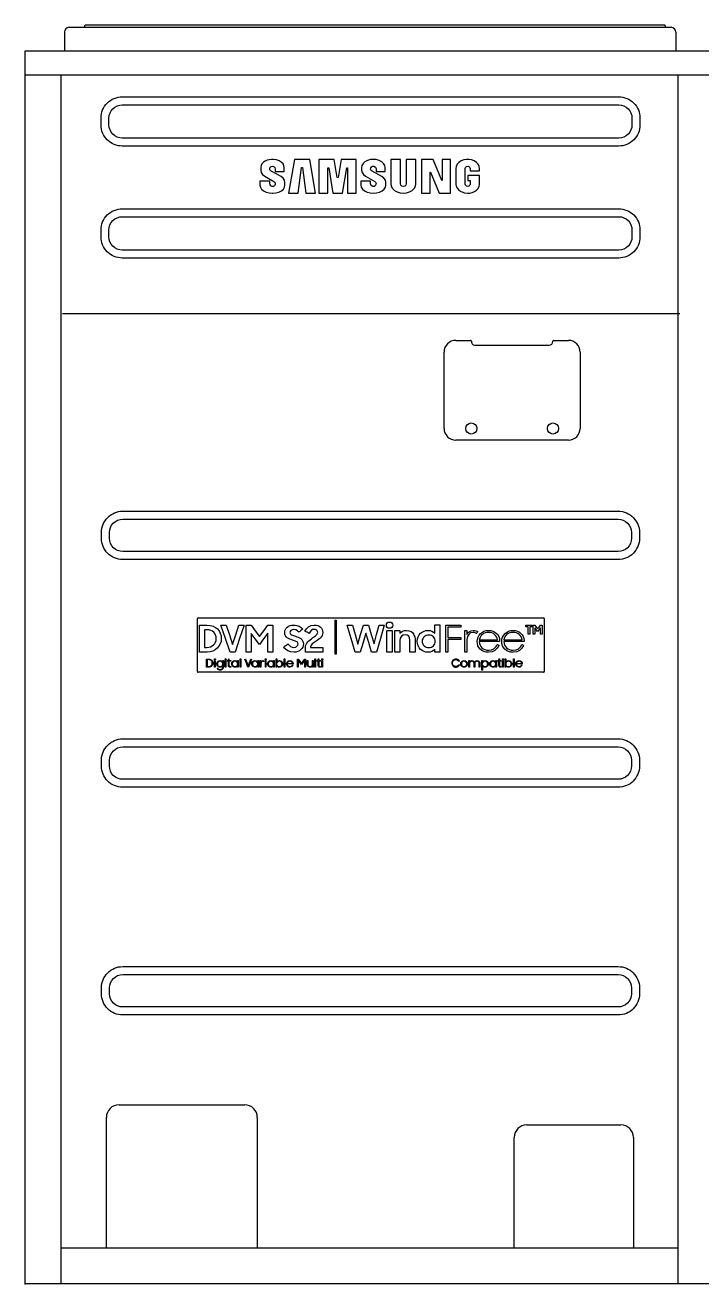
# Model space of a CAD drawing. Header units: millimetres. Extents: x -1305 to 107762, y -9150 to 56526.
# Drawn here: x 89664 to 90575, y 37684 to 39379 of the extents above; entities that cross this region are included whole.
import ezdxf

# ---------------------------------------------------------------- set-up
doc = ezdxf.new("R2010")
doc.units = ezdxf.units.MM
for name, color, linetype in [('DVM_OUTDOOR', 7, 'Continuous'), ('DVM_REPORT', 7, 'Continuous'), ('DVM_UNIT_BP', 7, 'Continuous')]:
    doc.layers.add(name, color=color, linetype=linetype)

# ---------------------------------------------------------------- blocks, each defined once
blk = doc.blocks.new('DVM_OD_DVMS2_1860x1695x765_F')
at = {"layer": 'DVM_OUTDOOR', "color": 0}
for p, q in [((52.8, 1685.6), (52.8, 1660.5)), ((59.3, 1692.1), (869.9, 1692.1)), ((80, 1694), (80, 1692.1)), ((861.2, 1695), (81, 1695)), ((862.2, 1694), (862.2, 1692.1)), ((876.4, 1685.6), (876.4, 1660.5)), ((0, 1660.5), (1860, 1660.5)), ((1860, 1627.6), (0, 1627.6)), ((48, 1627.6), (48, 0)), ((879.6, 0), (879.6, 1627.6)), ((50.4, 1306.5), (882, 1306.5)), ((126.4, 241), (295.7, 241)), ((109.4, 49.2), (109.4, 224)), ((312.7, 224), (312.7, 49.2)), ((675.7, 214), (802.3, 214)), ((658.7, 49.2), (658.7, 197)), ((819.3, 197), (819.3, 49.2)), ((48, 48.5), (879.6, 48.5))]:
    blk.add_line(p, q, dxfattribs=at)
for points in [[(1860, 1660.5), (1860, 0), (0, 0), (0, 1660.5)], [(320.9, 1510.3), (318.9, 1508.2), (317.7, 1505.8), (317.2, 1503.3)], [(334.7, 1514.2), (331.6, 1514.2)], [(349, 1503.3), (348.6, 1505.7), (347.3, 1508.2), (345, 1510.5), (342, 1512.4), (338.4, 1513.6), (334.7, 1514.2)], [(362.7, 1514.2), (354.7, 1468.7)], [(383.2, 1514.2), (362.7, 1514.2)], [(391.2, 1468.7), (383.2, 1514.2)], [(395.7, 1514.2), (395.7, 1468.7)], [(416.2, 1514.2), (395.7, 1514.2)], [(420.4, 1489.6), (416.2, 1514.2)], [(425.6, 1514.2), (421.4, 1489.6)], [(445.9, 1514.2), (425.6, 1514.2)], [(445.9, 1468.7), (445.9, 1514.2)], [(484.8, 1503.3), (484.3, 1506), (482.8, 1508.6), (480.2, 1511), (476.7, 1512.8), (472.8, 1513.9), (468.9, 1514.2), (465.1, 1513.9), (461.2, 1512.8), (457.7, 1511), (455.1, 1508.6), (453.5, 1506), (453.1, 1503.3)], [(505.6, 1514.2), (492.5, 1514.2)], [(492.5, 1514.2), (492.5, 1481.4)], [(505.6, 1481.4), (505.6, 1514.2)], [(526.2, 1514.2), (513.1, 1514.2)], [(513.1, 1514.2), (513.1, 1481.4)], [(526.2, 1481.4), (526.2, 1514.2)], [(549.4, 1514.2), (533.9, 1514.2)], [(533.9, 1514.2), (533.9, 1468.7)], [(561, 1486), (549.4, 1514.2)], [(573.1, 1514.2), (561.6, 1514.2)], [(561.6, 1514.2), (561.6, 1486)], [(573.1, 1468.7), (573.1, 1514.2)], [(594.6, 1514.2), (590.9, 1513.5), (587.4, 1512.2), (584.3, 1510.1), (582, 1507.6), (580.6, 1504.7), (580.2, 1501.9)], [(597.6, 1514.2), (594.6, 1514.2)], [(612, 1501.9), (611.5, 1504.7), (610.2, 1507.6), (607.9, 1510.1), (604.8, 1512.2), (601.2, 1513.5), (597.6, 1514.2)], [(317.2, 1503.3), (317.2, 1499.6)], [(317.2, 1499.6), (317.9, 1496.6), (319.8, 1493.7), (322.7, 1491.4)], [(331.3, 1498.3), (329.6, 1500.1), (329.6, 1502.7), (331.2, 1504.6), (333.7, 1505.1), (335.3, 1504.4), (336.5, 1503.1), (336.9, 1501.5)], [(344.7, 1491.2), (331.3, 1498.3)], [(336.9, 1501.5), (336.9, 1497.8)], [(336.9, 1497.8), (349, 1497.8)], [(349, 1497.8), (349, 1503.3)], [(367.8, 1468.7), (372.4, 1503.3)], [(372.4, 1503.3), (373.5, 1503.3)], [(373.5, 1503.3), (378.1, 1468.7)], [(407.8, 1468.7), (407.8, 1502.7)], [(407.8, 1502.7), (408.8, 1502.7)], [(408.8, 1502.7), (414.4, 1468.7)], [(427.5, 1468.7), (433.1, 1502.7)], [(433.1, 1502.7), (434, 1502.7)], [(434, 1502.7), (434, 1468.7)], [(453.1, 1503.3), (453.1, 1499.6)], [(453.1, 1499.6), (453.7, 1496.6), (455.6, 1493.7), (458.5, 1491.4)], [(467.2, 1498.3), (465.9, 1499.4), (465.2, 1501), (465.4, 1502.7), (466.3, 1504.1), (467.9, 1505), (469.6, 1505.1), (471.8, 1503.8), (472.7, 1501.5)], [(480.5, 1491.2), (467.2, 1498.3)], [(472.7, 1501.5), (472.7, 1497.8)], [(472.7, 1497.8), (484.8, 1497.8)], [(484.8, 1497.8), (484.8, 1503.3)], [(545.5, 1468.7), (545.5, 1496.9)], [(545.5, 1496.9), (546, 1496.9)], [(546, 1496.9), (557.6, 1468.7)], [(580.2, 1501.9), (580.2, 1481)], [(592.8, 1501.9), (593.2, 1503.5), (594.5, 1504.7), (596.1, 1505.1), (597.7, 1504.7), (598.9, 1503.5), (599.3, 1501.9)], [(592.8, 1481), (592.8, 1501.9)], [(612, 1492.4), (596.1, 1492.4)], [(596.1, 1492.4), (596.1, 1486)], [(599.3, 1501.9), (599.3, 1498.7)], [(599.3, 1498.7), (612, 1498.7)], [(612, 1498.7), (612, 1501.9)], [(612, 1481), (612, 1492.4)], [(329.4, 1485.1), (316.3, 1485.1)], [(316.3, 1485.1), (316.3, 1479.6)], [(316.3, 1479.6), (316.8, 1477), (318.4, 1474.3), (321.1, 1472), (324.7, 1470.1), (328.7, 1469), (332.8, 1468.7)], [(322.7, 1491.4), (335, 1484.6)], [(329.4, 1481.4), (329.4, 1485.1)], [(335, 1484.6), (336.2, 1483.5), (336.8, 1481.8), (336.6, 1480.2), (335.7, 1478.8), (334.2, 1477.9), (332.5, 1477.8), (330.9, 1478.5), (329.8, 1479.8), (329.4, 1481.4)], [(333.4, 1468.7), (337.5, 1469), (341.6, 1470.1), (345.2, 1472), (347.9, 1474.3), (349.4, 1477), (349.9, 1479.6)], [(349.9, 1483.2), (349.3, 1486.2), (347.5, 1488.9), (344.7, 1491.2)], [(349.9, 1479.6), (349.9, 1483.2)], [(421.4, 1489.6), (420.4, 1489.6)], [(465.2, 1485.1), (452.1, 1485.1)], [(452.1, 1485.1), (452.1, 1479.6)], [(452.1, 1479.6), (452.6, 1476.9), (454.3, 1474.3), (457, 1471.9), (460.7, 1470.1), (464.8, 1469), (468.9, 1468.7), (473, 1469), (477.2, 1470.1), (480.8, 1471.9), (483.6, 1474.3), (485.2, 1476.9), (485.8, 1479.6)], [(458.5, 1491.4), (470.8, 1484.6)], [(465.2, 1481.4), (465.2, 1485.1)], [(470.8, 1484.6), (472, 1483.5), (472.7, 1481.8), (472.5, 1480.2), (471.5, 1478.8), (470, 1477.9), (468.3, 1477.8), (466.1, 1479.1), (465.2, 1481.4)], [(485.8, 1483.2), (485.2, 1486.2), (483.3, 1488.9), (480.5, 1491.2)], [(485.8, 1479.6), (485.8, 1483.2)], [(492.5, 1481.4), (493.1, 1478.3), (494.7, 1475.2), (497.5, 1472.4), (501.1, 1470.3), (505.3, 1469.1), (509.4, 1468.7), (513.5, 1469.1), (517.6, 1470.3), (521.3, 1472.4), (524, 1475.2), (525.7, 1478.3), (526.2, 1481.4)], [(513.1, 1481.4), (512.6, 1479.6), (511.2, 1478.2), (509.4, 1477.8), (507.5, 1478.2), (506.1, 1479.6), (505.6, 1481.4)], [(561.6, 1486), (561, 1486)], [(580.2, 1481), (580.7, 1478), (582.1, 1475.1), (584.7, 1472.4), (588.1, 1470.3), (591.9, 1469.1), (595.8, 1468.7)], [(599.3, 1481), (598.9, 1479.4), (597.7, 1478.2), (596.1, 1477.8), (594.5, 1478.2), (593.2, 1479.4), (592.8, 1481)], [(596.1, 1486), (599.3, 1486)], [(599.3, 1486), (599.3, 1481)], [(607.7, 1472.6), (610, 1475.1), (611.5, 1478), (612, 1481)], [(332.8, 1468.7), (333.4, 1468.7)], [(354.7, 1468.7), (367.8, 1468.7)], [(378.1, 1468.7), (391.2, 1468.7)], [(395.7, 1468.7), (407.8, 1468.7)], [(414.4, 1468.7), (427.5, 1468.7)], [(434, 1468.7), (445.9, 1468.7)], [(533.9, 1468.7), (545.5, 1468.7)], [(557.6, 1468.7), (573.1, 1468.7)], [(564.2, 1152), (564.2, 1254.5)], [(580.2, 1270.5), (600, 1270.5)], [(605.9, 1264), (705.8, 1264)], [(711.8, 1270.5), (731.6, 1270.5)], [(747.6, 1254.5), (747.6, 1152)], [(731.6, 1136), (580.2, 1136)], [(231.9, 824.5), (231.9, 895.8)], [(232.9, 896.8), (698.2, 896.8)], [(234.9, 887.1), (244.9, 887.1), (249.2, 886.7), (253, 885.7)], [(252.8, 852), (249.1, 851), (245.1, 850.7), (234.9, 850.7), (234.9, 887.1)], [(253, 885.7), (256.3, 884), (259.1, 881.8)], [(259.1, 881.8), (261.3, 879.2), (262.8, 876.1)], [(263.7, 887.1), (270.7, 887.1)], [(275.9, 850.6), (269.8, 868.9), (263.7, 887.1)], [(270.7, 887.1), (275, 874), (279.3, 861)], [(279.3, 861), (283.6, 874), (287.9, 887.1)], [(294.9, 887.1), (288.8, 868.9), (282.7, 850.6)], [(287.9, 887.1), (294.9, 887.1)], [(297.8, 887.1), (304.5, 887.1)], [(297.8, 850.7), (297.8, 887.1)], [(304.5, 887.1), (310, 879.4), (315.5, 871.8)], [(315.5, 871.8), (321.3, 879.4), (327, 887.1)], [(327, 887.1), (333.4, 887.1)], [(333.4, 887.1), (333.4, 850.7)], [(350.6, 881), (351.6, 882.7), (353.1, 884.2)], [(353.1, 884.2), (354.8, 885.4), (356.9, 886.3)], [(356.9, 886.3), (359.2, 886.9), (361.7, 887.1), (363.8, 887), (365.7, 886.7), (367.4, 886.2), (368.9, 885.6)], [(373.9, 881.8), (373.5, 881.5), (372.5, 880.7), (371.2, 879.7), (369.8, 878.6), (368.8, 877.8), (368.4, 877.5)], [(368.9, 885.6), (370.3, 884.9), (371.6, 884)], [(371.6, 884), (372.8, 882.9), (373.9, 881.8)], [(376.8, 878.8), (378.9, 882.2), (381.6, 884.9)], [(381.6, 884.9), (385, 886.6), (389.1, 887.1), (391.8, 886.9), (394.1, 886.3)], [(394.1, 886.3), (396.1, 885.4), (397.8, 884.2), (399.2, 882.7), (400.1, 881)], [(417.5, 848), (417.5, 893.8)], [(417.5, 893.8), (418.8, 893.8)], [(418.8, 893.8), (418.8, 848)], [(433.9, 887.1), (441, 887.1)], [(444.3, 850.6), (439.1, 868.8), (433.9, 887.1)], [(441, 887.1), (444.5, 874.3), (447.9, 861.5)], [(447.9, 861.5), (451.8, 874.3), (455.6, 887.1)], [(455.6, 887.1), (462.3, 887.1)], [(462.3, 887.1), (466.1, 874.3), (469.9, 861.6)], [(469.9, 861.6), (473.3, 874.3), (476.7, 887.1)], [(483.6, 887.1), (478.4, 868.8), (473.3, 850.6)], [(476.7, 887.1), (483.6, 887.1)], [(486.5, 887), (486.8, 888.7), (487.6, 890)], [(487.6, 883.9), (486.8, 885.2), (486.5, 887)], [(487.6, 890), (489, 890.9), (490.7, 891.2), (492.5, 890.9), (493.9, 890)], [(493.9, 883.9), (492.5, 883.1), (490.7, 882.8), (488.9, 883.1), (487.6, 883.9)], [(493.9, 890), (494.7, 888.7), (495, 887), (494.7, 885.2), (493.9, 883.9)], [(551.9, 875.8), (551.9, 887.6), (558.7, 887.6), (558.7, 850.6), (552, 850.6), (552, 854.7), (550.1, 853), (547.9, 851.6)], [(566.4, 887.1), (587, 887.1)], [(566.4, 850.5), (566.4, 887.1)], [(569.3, 884.3), (569.3, 870.2)], [(587, 884.3), (569.3, 884.3)], [(587, 887.1), (587, 884.3)], [(674.2, 886.9), (683, 886.9)], [(674.2, 884.8), (674.2, 886.9)], [(677.4, 884.8), (674.2, 884.8)], [(677.4, 874.8), (677.4, 884.8)], [(679.7, 884.8), (679.7, 874.8)], [(683, 884.8), (679.7, 884.8)], [(683, 886.9), (683, 884.8)], [(684.3, 886.9), (686.5, 886.9)], [(684.3, 874.8), (684.3, 886.9)], [(686.5, 886.9), (688.4, 884.4), (690.2, 881.8)], [(686.5, 883.2), (686.5, 874.8)], [(690.2, 878.3), (688.4, 880.7), (686.5, 883.2)], [(690.2, 881.8), (692.1, 884.4), (694, 886.9)], [(693.9, 883.3), (690.2, 878.3)], [(693.9, 874.8), (693.9, 883.3)], [(694, 886.9), (696.2, 886.9)], [(696.2, 886.9), (696.2, 874.8)], [(699.2, 895.8), (699.2, 824.5)], [(241.7, 880.8), (241.7, 856.9), (244.4, 856.9), (247.2, 857.2), (249.7, 857.8)], [(249.9, 879.9), (247.2, 880.6), (244, 880.8), (241.7, 880.8)], [(254.1, 877.4), (252.2, 878.9), (249.9, 879.9)], [(256.5, 873.7), (255.5, 875.7), (254.1, 877.4)], [(256.4, 864.1), (257.1, 866.4), (257.3, 868.9), (257.1, 871.4), (256.5, 873.7)], [(262.8, 876.1), (263.8, 872.6), (264.1, 868.9), (263.8, 865.1), (262.7, 861.6)], [(304.6, 875.9), (304.6, 850.7)], [(315.5, 861.1), (310, 868.5), (304.6, 875.9)], [(326.7, 876.2), (321.1, 868.7), (315.5, 861.1)], [(326.7, 850.7), (326.7, 876.2)], [(350.6, 872.8), (349.9, 874.7), (349.7, 877), (349.9, 879.1), (350.6, 881)], [(353, 870), (351.6, 871.3), (350.6, 872.8)], [(356.3, 868.2), (354.5, 869), (353, 870)], [(360, 866.9), (358.1, 867.5), (356.3, 868.2)], [(358, 879.9), (357, 878.6), (356.7, 877.1), (356.8, 876.1), (357.3, 875.3), (358, 874.6), (358.9, 874)], [(368.4, 877.5), (366.6, 879.5), (364.4, 880.7), (361.8, 881.1), (359.6, 880.8), (358, 879.9)], [(358.9, 874), (360, 873.5), (361.3, 873)], [(362.8, 866), (361.4, 866.5), (360, 866.9)], [(361.3, 873), (362.7, 872.5), (364.1, 872.1)], [(365.2, 865.1), (364.1, 865.6), (362.8, 866)], [(364.1, 872.1), (366, 871.4), (367.8, 870.7)], [(366.9, 863.7), (366.2, 864.4), (365.2, 865.1)], [(367.8, 870.7), (369.6, 869.9), (371.2, 868.8)], [(371.2, 868.8), (372.6, 867.5), (373.7, 865.9)], [(373.7, 865.9), (374.4, 864), (374.7, 861.6), (374.4, 859.5), (373.8, 857.5)], [(382.7, 875.9), (382.2, 876.1), (381.2, 876.7), (379.8, 877.4), (378.4, 878), (377.3, 878.6), (376.8, 878.8)], [(378.4, 861.1), (379.4, 862.9), (380.7, 864.5)], [(380.7, 864.5), (382.1, 866), (383.7, 867.4)], [(385.1, 879.8), (383.8, 878.1), (382.7, 875.9)], [(383.7, 867.4), (385.5, 868.6), (387.2, 869.8)], [(392.8, 880), (391.2, 881), (389.1, 881.3), (386.9, 880.9), (385.1, 879.8)], [(387.2, 869.8), (388.5, 870.7), (389.8, 871.6)], [(391.9, 865.3), (390.5, 864.4), (389.1, 863.5)], [(389.8, 871.6), (390.9, 872.4), (392, 873.3)], [(395.1, 867.6), (393.5, 866.4), (391.9, 865.3)], [(392, 873.3), (392.8, 874.2), (393.5, 875.1)], [(393.5, 875.1), (393.9, 876), (394.1, 877), (393.7, 878.6), (392.8, 880)], [(398, 870.1), (396.7, 868.8), (395.1, 867.6)], [(400.1, 873.2), (399.2, 871.6), (398, 870.1)], [(400.1, 881), (400.7, 879.1), (400.9, 877), (400.7, 875), (400.1, 873.2)], [(458.9, 876.3), (455.1, 863.4), (451.2, 850.6)], [(466.5, 850.6), (462.7, 863.4), (458.9, 876.3)], [(487.3, 879.8), (494.1, 879.8)], [(487.3, 850.5), (487.3, 879.8)], [(494.1, 879.8), (494.1, 850.5)], [(498.1, 879.8), (504.8, 879.8), (504.8, 875.8), (506.4, 877.5), (508.4, 878.8)], [(506.8, 872), (505.3, 869.6), (504.8, 866.2), (504.8, 850.6), (498.1, 850.6), (498.1, 879.8)], [(516.6, 872.1), (514.5, 873.5), (511.7, 874), (509, 873.5), (506.8, 872)], [(508.4, 878.8), (510.8, 879.6), (513.5, 879.9), (516.9, 879.5), (519.7, 878.4), (522, 876.6)], [(522, 876.6), (523.7, 874.2), (524.8, 871.2), (525.1, 867.6), (525.1, 850.6), (518.3, 850.6), (518.3, 866.8), (517.8, 869.8), (516.6, 872.1)], [(529.3, 859), (528.4, 861.9), (528.1, 865.2), (528.4, 868.5), (529.3, 871.4)], [(529.3, 871.4), (530.7, 873.9), (532.5, 876)], [(532.5, 876), (534.7, 877.7), (537.2, 878.9)], [(535.4, 868.6), (534.9, 867), (534.7, 865.3), (534.9, 863.5), (535.4, 861.9)], [(540.1, 873), (538.6, 872.3), (537.3, 871.3), (536.2, 870), (535.4, 868.6)], [(537.2, 878.9), (539.8, 879.6), (542.6, 879.9), (545.3, 879.6), (547.9, 878.8)], [(547.1, 873), (545.4, 873.5), (543.6, 873.7), (541.8, 873.5), (540.1, 873)], [(549.8, 871.2), (548.5, 872.3), (547.1, 873)], [(547.9, 878.8), (550.1, 877.5), (551.9, 875.8)], [(551.6, 868.5), (550.8, 870), (549.8, 871.2)], [(551.6, 861.9), (552.1, 863.5), (552.3, 865.3), (552.1, 866.9), (551.6, 868.5)], [(569.3, 870.2), (587, 870.2)], [(569.3, 867.5), (569.3, 850.5)], [(587, 867.5), (569.3, 867.5)], [(587, 870.2), (587, 867.5)], [(592.2, 879.8), (595, 879.8), (595, 874.2), (596.4, 876.6), (598.3, 878.4)], [(597.4, 874.6), (595.6, 871.6), (595.1, 867.5), (595.1, 850.5), (592.2, 850.5), (592.2, 879.8)], [(606, 876.7), (604.8, 877.1), (603.5, 877.2), (600, 876.5), (597.4, 874.6)], [(598.3, 878.4), (600.8, 879.4), (603.6, 879.8), (605.4, 879.7), (607, 879.4)], [(608, 875.6), (607, 876.2), (606, 876.7)], [(607, 879.4), (608.3, 878.9), (609.7, 878.3)], [(609.7, 878.3), (609.4, 877.9), (608.8, 876.9), (608.2, 876), (608, 875.6)], [(609.9, 859.3), (609.1, 862.1), (608.8, 865.1), (609.1, 868.1), (610, 870.9)], [(610, 870.9), (611.4, 873.4), (613.2, 875.6)], [(637.8, 871.5), (638.7, 868.9), (638.9, 866), (638.9, 864.8), (611.6, 864.8)], [(611.6, 864.8), (611.9, 862.3), (612.7, 860.1)], [(613.1, 871.3), (612.2, 869.4), (611.7, 867.4)], [(611.7, 867.4), (636, 867.4)], [(615.8, 874.4), (614.3, 873), (613.1, 871.3)], [(613.2, 875.6), (615.4, 877.3), (618, 878.7)], [(624, 877.3), (621.7, 877.1), (619.5, 876.5), (617.5, 875.6), (615.8, 874.4)], [(618, 878.7), (620.9, 879.6), (624, 879.9), (627.1, 879.6), (630, 878.8)], [(628.7, 876.5), (626.5, 877.1), (624, 877.3)], [(632.3, 874.5), (630.7, 875.7), (628.7, 876.5)], [(630, 878.8), (632.5, 877.6), (634.7, 875.9)], [(634.9, 871.4), (633.7, 873.1), (632.3, 874.5)], [(634.7, 875.9), (636.5, 873.9), (637.8, 871.5)], [(636, 867.4), (635.6, 869.5), (634.9, 871.4)], [(643, 859.3), (642.2, 862.1), (641.9, 865.1), (642.2, 868.1), (643.1, 870.9)], [(643.1, 870.9), (644.5, 873.4), (646.3, 875.6)], [(670.9, 871.5), (671.8, 868.9), (672, 866), (672, 864.8), (644.7, 864.8)], [(644.7, 864.8), (645, 862.3), (645.8, 860.1)], [(646.2, 871.3), (645.3, 869.4), (644.8, 867.4)], [(644.8, 867.4), (669.2, 867.4)], [(648.9, 874.4), (647.4, 873), (646.2, 871.3)], [(646.3, 875.6), (648.5, 877.3), (651.1, 878.7)], [(657.1, 877.3), (654.8, 877.1), (652.6, 876.5), (650.6, 875.6), (648.9, 874.4)], [(651.1, 878.7), (654, 879.6), (657.1, 879.9), (660.2, 879.6), (663.1, 878.8)], [(661.8, 876.5), (659.6, 877.1), (657.1, 877.3)], [(665.4, 874.5), (663.8, 875.7), (661.8, 876.5)], [(663.1, 878.8), (665.6, 877.6), (667.8, 875.9)], [(668, 871.4), (666.9, 873.1), (665.4, 874.5)], [(667.8, 875.9), (669.6, 873.9), (670.9, 871.5)], [(669.2, 867.4), (668.8, 869.5), (668, 871.4)], [(679.7, 874.8), (677.4, 874.8)], [(686.5, 874.8), (684.3, 874.8)], [(696.2, 874.8), (693.9, 874.8)], [(249.7, 857.8), (252, 858.9), (253.8, 860.4)], [(258.8, 855.9), (256, 853.7), (252.8, 852)], [(253.8, 860.4), (255.3, 862.1), (256.4, 864.1)], [(262.7, 861.6), (261, 858.5), (258.8, 855.9)], [(282.7, 850.6), (275.9, 850.6)], [(304.6, 850.7), (297.8, 850.7)], [(333.4, 850.7), (326.7, 850.7)], [(347.9, 857.1), (348.2, 857.4), (349.1, 858.1), (350.3, 859), (351.6, 860), (352.8, 860.9), (353.7, 861.5), (354, 861.8)], [(353.7, 852.5), (350.6, 854.6), (347.9, 857.1)], [(362.1, 850.6), (357.5, 851.1), (353.7, 852.5)], [(354, 861.8), (355.6, 859.8), (357.5, 858.3)], [(357.5, 858.3), (359.6, 857.4), (362, 857.1), (364.4, 857.4), (366.1, 858.5)], [(367.4, 851.6), (364.9, 850.8), (362.1, 850.6)], [(366.1, 858.5), (367.2, 860.1), (367.6, 861.8), (367.4, 862.9), (366.9, 863.7)], [(371.4, 854), (369.6, 852.6), (367.4, 851.6)], [(373.8, 857.5), (372.8, 855.7), (371.4, 854)], [(377.6, 856.9), (377.8, 859.1), (378.4, 861.1)], [(384.4, 857.1), (400.8, 857.1), (400.8, 850.7), (377.6, 850.7), (377.6, 856.9)], [(385, 859.5), (384.5, 858.4), (384.4, 857.1)], [(386.7, 861.6), (385.8, 860.6), (385, 859.5)], [(389.1, 863.5), (387.8, 862.5), (386.7, 861.6)], [(418.8, 848), (417.5, 848)], [(451.2, 850.6), (444.3, 850.6)], [(473.3, 850.6), (466.5, 850.6)], [(494.1, 850.5), (487.3, 850.5)], [(532.6, 854.4), (530.8, 856.4), (529.3, 859)], [(537.2, 851.5), (534.8, 852.7), (532.6, 854.4)], [(535.4, 861.9), (536.2, 860.4), (537.3, 859.2)], [(542.5, 850.5), (539.8, 850.7), (537.2, 851.5)], [(537.3, 859.2), (538.6, 858.1), (540.1, 857.4)], [(540.1, 857.4), (541.8, 856.9), (543.6, 856.7)], [(547.9, 851.6), (545.3, 850.8), (542.5, 850.5)], [(543.6, 856.7), (545.4, 856.9), (547.1, 857.4)], [(547.1, 857.4), (548.5, 858.1), (549.8, 859.2)], [(549.8, 859.2), (550.8, 860.5), (551.6, 861.9)], [(569.3, 850.5), (566.4, 850.5)], [(613, 854.7), (611.2, 856.8), (609.9, 859.3)], [(612.7, 860.1), (613.8, 858.1), (615.3, 856.4)], [(617.8, 851.6), (615.2, 853), (613, 854.7)], [(615.3, 856.4), (617.1, 855), (619.2, 854)], [(624.2, 850.5), (620.8, 850.8), (617.8, 851.6)], [(619.2, 854), (621.6, 853.3), (624.2, 853.1), (628.1, 853.6), (631.3, 855.2)], [(632.8, 852.9), (628.9, 851.1), (624.2, 850.5)], [(631.3, 855.2), (633.9, 857.6), (635.7, 860.9)], [(638.2, 859.7), (635.9, 855.8), (632.8, 852.9)], [(635.7, 860.9), (636.1, 860.7), (637, 860.3), (637.8, 859.9), (638.2, 859.7)], [(646.1, 854.7), (644.3, 856.8), (643, 859.3)], [(645.8, 860.1), (646.9, 858.1), (648.4, 856.4)], [(650.9, 851.6), (648.3, 853), (646.1, 854.7)], [(648.4, 856.4), (650.2, 855), (652.3, 854)], [(657.3, 850.5), (653.9, 850.8), (650.9, 851.6)], [(652.3, 854), (654.7, 853.3), (657.3, 853.1), (661.2, 853.6), (664.4, 855.2)], [(665.9, 852.9), (662.1, 851.1), (657.3, 850.5)], [(664.4, 855.2), (667, 857.6), (668.8, 860.9)], [(671.3, 859.7), (669, 855.8), (665.9, 852.9)], [(668.8, 860.9), (669.2, 860.7), (670.1, 860.3), (670.9, 859.9), (671.3, 859.7)], [(244.2, 841.3), (247.3, 841.3), (248.5, 841.2), (249.5, 840.9)], [(249.5, 830.9), (248.5, 830.6), (247.3, 830.5), (244.2, 830.5), (244.2, 841.3)], [(245.1, 840.5), (245.1, 831.3), (247.3, 831.3), (248.2, 831.4), (249.1, 831.6)], [(249.2, 840.2), (248.2, 840.4), (247.2, 840.5), (245.1, 840.5)], [(249.1, 831.6), (250, 832), (250.7, 832.6)], [(250.7, 839.2), (250, 839.7), (249.2, 840.2)], [(249.5, 840.9), (250.5, 840.4), (251.3, 839.8)], [(251.3, 832), (250.5, 831.4), (249.5, 830.9)], [(251.7, 837.7), (251.2, 838.5), (250.7, 839.2)], [(250.7, 832.6), (251.2, 833.3), (251.7, 834.1)], [(251.3, 839.8), (252, 839), (252.5, 838)], [(252.5, 833.7), (252, 832.8), (251.3, 832)], [(251.7, 834.1), (251.9, 835), (252, 835.9), (251.9, 836.8), (251.7, 837.7)], [(252.5, 838), (252.8, 837), (252.9, 835.9), (252.8, 834.8), (252.5, 833.7)], [(254.8, 841.1), (254.8, 841.4), (255, 841.6)], [(255, 840.5), (254.8, 840.8), (254.8, 841.1)], [(255, 841.6), (255.2, 841.7), (255.5, 841.8), (255.8, 841.7), (256.1, 841.6), (256.2, 841.4), (256.2, 841.1), (256.2, 840.8), (256.1, 840.5)], [(256.1, 840.5), (255.8, 840.4), (255.5, 840.3), (255.2, 840.4), (255, 840.5)], [(255.1, 830.5), (255.1, 839.2)], [(255.1, 839.2), (255.9, 839.2)], [(255.9, 839.2), (255.9, 830.5)], [(258.4, 833.1), (258.1, 833.9), (258.1, 834.8), (258.1, 835.7), (258.4, 836.5), (258.8, 837.3), (259.3, 837.9)], [(259.3, 831.7), (258.8, 832.4), (258.4, 833.1)], [(259.2, 836.2), (259, 835.5), (258.9, 834.8), (259, 834.1), (259.2, 833.4)], [(261.1, 838.1), (260.5, 837.8), (260, 837.3), (259.5, 836.8), (259.2, 836.2)], [(259.2, 833.4), (259.5, 832.8), (260, 832.3), (260.5, 831.9), (261.1, 831.5), (261.8, 831.3), (262.6, 831.3)], [(259.3, 837.9), (260, 838.4), (260.8, 838.8)], [(262.5, 830.5), (261.6, 830.6), (260.8, 830.8), (260, 831.2), (259.3, 831.7)], [(260.8, 838.8), (261.6, 839.1), (262.5, 839.2), (263.1, 839.1), (263.6, 839)], [(265.2, 837.3), (264.6, 837.8), (264, 838.1), (263.3, 838.3), (262.6, 838.4), (261.8, 838.3), (261.1, 838.1)], [(264.6, 831), (264.1, 830.8), (263.6, 830.6), (263.1, 830.5), (262.5, 830.5)], [(262.6, 831.3), (263.3, 831.3), (264, 831.5), (264.6, 831.9), (265.2, 832.3)], [(263.6, 839), (264.1, 838.9), (264.6, 838.6)], [(264.6, 838.6), (265.1, 838.3), (265.5, 837.9), (265.9, 837.5), (266.2, 837)], [(265.5, 831.7), (265.1, 831.3), (264.6, 831)], [(266, 836.2), (265.6, 836.8), (265.2, 837.3)], [(265.2, 832.3), (265.6, 832.8), (266, 833.4), (266.2, 834.1), (266.3, 834.8), (266.2, 835.5), (266, 836.2)], [(265.9, 829.3), (266.1, 830), (266.2, 830.8), (266.2, 832.6), (265.9, 832.1), (265.5, 831.7)], [(266.2, 837), (266.2, 839.2), (267, 839.2), (267, 830.8), (266.9, 829.8), (266.7, 829)], [(269.2, 841.1), (269.3, 841.3), (269.4, 841.6)], [(269.4, 840.5), (269.3, 840.8), (269.2, 841.1)], [(269.4, 841.6), (269.7, 841.7), (269.9, 841.8), (270.3, 841.7), (270.5, 841.6), (270.6, 841.3), (270.7, 841.1), (270.6, 840.8), (270.5, 840.5)], [(270.5, 840.5), (270.3, 840.4), (269.9, 840.3), (269.7, 840.4), (269.4, 840.5)], [(269.5, 839.2), (270.4, 839.2)], [(269.5, 830.5), (269.5, 839.2)], [(270.4, 839.2), (270.4, 830.5)], [(272.2, 839.2), (273.7, 839.2), (273.7, 841.2)], [(273.8, 832), (273.7, 832.7), (273.7, 833.6), (273.7, 838.4), (272.2, 838.4), (272.2, 839.2)], [(273.7, 841.2), (274.1, 841.4), (274.5, 841.7)], [(274.3, 831.1), (274, 831.5), (273.8, 832)], [(276.8, 831.3), (276.8, 830.5), (276.7, 830.5), (275.9, 830.5), (275.2, 830.6), (274.7, 830.8), (274.3, 831.1)], [(274.5, 841.7), (274.5, 839.2), (276.8, 839.2), (276.8, 838.4), (274.5, 838.4), (274.5, 833.6), (274.5, 832.9), (274.6, 832.4)], [(274.6, 832.4), (274.7, 832), (275, 831.7), (275.3, 831.5), (275.7, 831.4)], [(275.7, 831.4), (276.2, 831.3), (276.8, 831.3)], [(278.4, 833.1), (278.2, 833.9), (278.1, 834.8), (278.2, 835.7), (278.4, 836.5), (278.8, 837.3), (279.4, 837.9)], [(279.4, 831.7), (278.8, 832.4), (278.4, 833.1)], [(279.2, 836.2), (279, 835.5), (278.9, 834.8), (279, 834.1), (279.2, 833.4)], [(281.2, 838.1), (280.6, 837.8), (280, 837.3), (279.6, 836.8), (279.2, 836.2)], [(279.2, 833.4), (279.6, 832.8), (280, 832.3), (280.6, 831.9), (281.2, 831.5), (281.9, 831.3), (282.6, 831.3)], [(279.4, 837.9), (280, 838.4), (280.8, 838.8)], [(282.6, 830.5), (281.7, 830.6), (280.8, 830.8), (280, 831.2), (279.4, 831.7)], [(280.8, 838.8), (281.7, 839.1), (282.6, 839.2), (283.1, 839.1), (283.6, 839)], [(285.2, 837.3), (284.7, 837.8), (284, 838.1), (283.4, 838.3), (282.6, 838.4), (281.9, 838.3), (281.2, 838.1)], [(282.6, 831.3), (283.4, 831.3), (284, 831.5), (284.7, 831.9), (285.2, 832.3)], [(284.7, 831), (284.2, 830.8), (283.6, 830.6), (283.1, 830.5), (282.6, 830.5)], [(283.6, 839), (284.2, 838.9), (284.7, 838.6)], [(284.7, 838.6), (285.1, 838.3), (285.5, 837.9), (285.9, 837.5), (286.2, 837)], [(285.5, 831.7), (285.1, 831.3), (284.7, 831)], [(286, 836.2), (285.7, 836.8), (285.2, 837.3)], [(285.2, 832.3), (285.7, 832.8), (286, 833.4), (286.2, 834.1), (286.3, 834.8), (286.2, 835.5), (286, 836.2)], [(286.2, 837), (286.2, 839.2), (287, 839.2), (287, 830.5), (286.2, 830.5), (286.2, 832.6), (285.9, 832.1), (285.5, 831.7)], [(289.6, 841.5), (290.4, 841.5)], [(289.6, 830.5), (289.6, 841.5)], [(290.4, 841.5), (290.4, 830.5)], [(296, 841.3), (296.9, 841.3)], [(300.1, 830.5), (298.1, 835.9), (296, 841.3)], [(296.9, 841.3), (298.7, 836.5), (300.5, 831.7)], [(300.5, 831.7), (302.3, 836.5), (304.1, 841.3)], [(305, 841.3), (303, 835.9), (301, 830.5)], [(304.1, 841.3), (305, 841.3)], [(305.5, 833.1), (305.2, 833.9), (305.1, 834.8), (305.2, 835.7), (305.5, 836.5), (305.9, 837.3), (306.4, 837.9)], [(306.4, 831.7), (305.9, 832.4), (305.5, 833.1)], [(306.3, 836.2), (306.1, 835.5), (306, 834.8), (306.1, 834.1), (306.3, 833.4)], [(308.2, 838.1), (307.6, 837.8), (307.1, 837.3), (306.6, 836.8), (306.3, 836.2)], [(306.3, 833.4), (306.6, 832.8), (307.1, 832.3), (307.6, 831.9), (308.2, 831.5), (308.9, 831.3), (309.6, 831.3)], [(306.4, 837.9), (307.1, 838.4), (307.8, 838.8)], [(309.6, 830.5), (308.7, 830.6), (307.8, 830.8), (307.1, 831.2), (306.4, 831.7)], [(307.8, 838.8), (308.7, 839.1), (309.6, 839.2), (310.2, 839.1), (310.7, 839)], [(312.3, 837.3), (311.7, 837.8), (311.1, 838.1), (310.4, 838.3), (309.6, 838.4), (308.9, 838.3), (308.2, 838.1)], [(309.6, 831.3), (310.4, 831.3), (311.1, 831.5), (311.7, 831.9), (312.3, 832.3)], [(311.7, 831), (311.2, 830.8), (310.7, 830.6), (310.2, 830.5), (309.6, 830.5)], [(310.7, 839), (311.2, 838.9), (311.7, 838.6)], [(311.7, 838.6), (312.2, 838.3), (312.6, 837.9), (313, 837.5), (313.3, 837)], [(312.6, 831.7), (312.2, 831.3), (311.7, 831)], [(313.1, 836.2), (312.7, 836.8), (312.3, 837.3)], [(312.3, 832.3), (312.7, 832.8), (313.1, 833.4), (313.3, 834.1), (313.3, 834.8), (313.3, 835.5), (313.1, 836.2)], [(313.3, 837), (313.3, 839.2), (314.1, 839.2), (314.1, 830.5), (313.3, 830.5), (313.3, 832.6), (313, 832.1), (312.6, 831.7)], [(316.7, 839.2), (317.5, 839.2), (317.5, 837.5), (317.9, 838.2), (318.5, 838.7)], [(318.2, 837.6), (317.7, 836.7), (317.6, 835.5), (317.6, 830.5), (316.7, 830.5), (316.7, 839.2)], [(320.8, 838.2), (320.5, 838.3), (320.1, 838.4), (319, 838.2), (318.2, 837.6)], [(318.5, 838.7), (319.2, 839.1), (320.1, 839.2), (320.6, 839.1), (321.1, 839)], [(321.4, 837.9), (321.1, 838.1), (320.8, 838.2)], [(321.1, 839), (321.5, 838.9), (321.9, 838.7)], [(321.9, 838.7), (321.6, 838.3), (321.4, 837.9)], [(323.2, 841.1), (323.3, 841.3), (323.4, 841.6)], [(323.4, 840.5), (323.3, 840.8), (323.2, 841.1)], [(323.4, 841.6), (323.7, 841.7), (323.9, 841.8), (324.2, 841.7), (324.5, 841.6), (324.6, 841.3), (324.7, 841.1), (324.6, 840.8), (324.5, 840.5)], [(324.5, 840.5), (324.2, 840.4), (323.9, 840.3), (323.6, 840.4), (323.4, 840.5)], [(323.5, 839.2), (324.3, 839.2)], [(323.5, 830.5), (323.5, 839.2)], [(324.3, 839.2), (324.3, 830.5)], [(326.8, 833.1), (326.6, 833.9), (326.5, 834.8), (326.6, 835.7), (326.8, 836.5), (327.2, 837.2), (327.8, 837.9)], [(327.8, 831.7), (327.2, 832.4), (326.8, 833.1)], [(327.6, 836.2), (327.4, 835.5), (327.3, 834.8), (327.4, 834.1), (327.6, 833.4)], [(329.6, 838.1), (328.9, 837.8), (328.4, 837.3), (327.9, 836.8), (327.6, 836.2)], [(327.6, 833.4), (327.9, 832.8), (328.4, 832.3), (328.9, 831.9), (329.6, 831.5), (330.2, 831.3), (331, 831.2)], [(327.8, 837.9), (328.4, 838.4), (329.2, 838.8)], [(330.9, 830.5), (330, 830.6), (329.2, 830.8), (328.4, 831.2), (327.8, 831.7)], [(329.2, 838.8), (330, 839.1), (330.9, 839.2), (331.5, 839.1), (332, 839)], [(333.6, 837.3), (333.1, 837.8), (332.4, 838.1), (331.7, 838.3), (331, 838.4), (330.2, 838.3), (329.6, 838.1)], [(333, 831), (332.5, 830.8), (332, 830.6), (331.5, 830.5), (330.9, 830.5)], [(331, 831.2), (331.7, 831.3), (332.4, 831.5), (333.1, 831.9), (333.6, 832.3)], [(332, 839), (332.5, 838.9), (333, 838.6)], [(333, 838.6), (333.5, 838.3), (333.9, 837.9), (334.3, 837.5), (334.6, 837)], [(333.9, 831.7), (333.5, 831.3), (333, 831)], [(334.4, 836.2), (334.1, 836.8), (333.6, 837.3)], [(333.6, 832.3), (334.1, 832.8), (334.4, 833.4), (334.6, 834.1), (334.7, 834.8), (334.6, 835.5), (334.4, 836.2)], [(334.6, 837), (334.6, 839.2), (335.4, 839.2), (335.4, 830.5), (334.6, 830.5), (334.6, 832.6), (334.3, 832.1), (333.9, 831.7)], [(338.8, 832.5), (338.8, 830.5), (338, 830.5), (338, 841.6), (338.8, 841.6), (338.8, 837.1), (339.1, 837.6), (339.4, 838)], [(339, 836.2), (338.7, 835.5), (338.7, 834.8), (338.7, 834.1), (339, 833.4)], [(339.4, 831.7), (339.1, 832.1), (338.8, 832.5)], [(339.7, 837.3), (339.3, 836.8), (339, 836.2)], [(339, 833.4), (339.3, 832.8), (339.7, 832.3), (340.3, 831.9), (340.9, 831.5)], [(339.4, 838), (339.9, 838.3), (340.3, 838.6)], [(340.3, 831), (339.8, 831.3), (339.4, 831.7)], [(340.9, 838.1), (340.3, 837.8), (339.7, 837.3)], [(340.3, 838.6), (340.8, 838.9), (341.3, 839)], [(342.4, 830.5), (341.9, 830.5), (341.3, 830.6), (340.8, 830.8), (340.3, 831)], [(343.8, 838.1), (343.1, 838.3), (342.4, 838.4), (341.6, 838.3), (340.9, 838.1)], [(340.9, 831.5), (341.6, 831.3), (342.4, 831.3)], [(341.3, 839), (341.9, 839.1), (342.4, 839.2), (343.3, 839.1), (344.2, 838.8)], [(346.5, 833.1), (346.1, 832.4), (345.6, 831.7), (344.9, 831.2), (344.2, 830.8), (343.3, 830.6), (342.4, 830.5)], [(342.4, 831.3), (343.1, 831.3), (343.8, 831.5), (344.4, 831.9), (345, 832.3)], [(345, 837.3), (344.4, 837.8), (343.8, 838.1)], [(344.2, 838.8), (344.9, 838.4), (345.6, 837.9)], [(345.7, 836.2), (345.4, 836.8), (345, 837.3)], [(345, 832.3), (345.4, 832.8), (345.7, 833.4)], [(345.6, 837.9), (346.1, 837.3), (346.5, 836.5), (346.8, 835.7), (346.9, 834.8), (346.8, 833.9), (346.5, 833.1)], [(345.7, 833.4), (345.9, 834.1), (346, 834.8), (345.9, 835.5), (345.7, 836.2)], [(349, 830.5), (349, 841.5)], [(349, 841.5), (349.9, 841.5)], [(349.9, 841.5), (349.9, 830.5)], [(353.3, 831.7), (352.8, 832.4), (352.4, 833.1), (352.1, 833.9), (352, 834.8), (352.1, 835.7), (352.4, 836.5)], [(352.4, 836.5), (352.8, 837.3), (353.3, 837.9)], [(360.6, 836.7), (360.9, 835.9), (361, 835.1), (361, 834.7), (352.9, 834.7)], [(353.3, 836.6), (353, 836.1), (352.9, 835.5)], [(352.9, 835.5), (360.1, 835.5)], [(352.9, 834.7), (353, 834), (353.2, 833.3)], [(353.2, 833.3), (353.5, 832.7), (354, 832.2), (354.5, 831.8), (355.1, 831.5)], [(353.3, 837.9), (354, 838.4), (354.8, 838.8)], [(354.1, 837.6), (353.7, 837.1), (353.3, 836.6)], [(354.7, 830.8), (353.9, 831.2), (353.3, 831.7)], [(355.2, 838.2), (354.6, 837.9), (354.1, 837.6)], [(356.6, 830.5), (355.6, 830.5), (354.7, 830.8)], [(354.8, 838.8), (355.6, 839.1), (356.6, 839.2), (357.5, 839.1), (358.3, 838.9)], [(355.1, 831.5), (355.8, 831.3), (356.6, 831.2), (357.8, 831.4), (358.7, 831.9), (359.5, 832.6), (360, 833.6)], [(356.6, 838.4), (355.9, 838.3), (355.2, 838.2)], [(357.9, 838.2), (357.3, 838.4), (356.6, 838.4)], [(359.2, 831.2), (358, 830.7), (356.6, 830.5)], [(359, 837.6), (358.5, 837.9), (357.9, 838.2)], [(358.3, 838.9), (359.1, 838.5), (359.7, 838), (360.2, 837.4), (360.6, 836.7)], [(359.8, 836.7), (359.4, 837.2), (359, 837.6)], [(360.8, 833.2), (360.1, 832), (359.2, 831.2)], [(360.1, 835.5), (360, 836.1), (359.8, 836.7)], [(360, 833.6), (360.4, 833.4), (360.8, 833.2)], [(366.8, 841.3), (367.6, 841.3)], [(366.8, 830.5), (366.8, 841.3)], [(367.6, 841.3), (369.8, 838.3), (372, 835.2)], [(367.6, 839.8), (367.6, 830.5)], [(372, 833.8), (369.8, 836.8), (367.6, 839.8)], [(372, 835.2), (374.3, 838.3), (376.6, 841.3)], [(376.5, 840), (372, 833.8)], [(376.5, 830.5), (376.5, 840)], [(376.6, 841.3), (377.4, 841.3)], [(377.4, 841.3), (377.4, 830.5)], [(382.1, 830.7), (381.4, 831.1), (380.8, 831.5), (380.4, 832.1), (380.1, 832.7), (379.9, 833.5), (379.8, 834.4), (379.8, 839.2), (380.7, 839.2), (380.7, 834.4), (380.7, 833.7), (380.9, 833.1)], [(380.9, 833.1), (381.1, 832.6), (381.5, 832.1)], [(381.5, 832.1), (381.9, 831.8), (382.5, 831.5)], [(383.7, 830.5), (382.8, 830.5), (382.1, 830.7)], [(382.5, 831.5), (383.1, 831.3), (383.8, 831.3), (384.4, 831.3), (385, 831.5), (385.6, 831.8), (386, 832.2)], [(386, 832.2), (386.4, 832.6), (386.7, 833.2), (386.9, 833.7), (387, 834.4), (387, 839.2), (387.8, 839.2), (387.8, 830.5), (387, 830.5), (387, 832.4), (386.4, 831.6), (385.7, 831), (384.8, 830.6), (383.7, 830.5)], [(390.3, 841.5), (391.2, 841.5)], [(390.3, 830.5), (390.3, 841.5)], [(391.2, 841.5), (391.2, 830.5)], [(393, 839.2), (394.6, 839.2), (394.6, 841.2)], [(394.7, 832), (394.6, 832.7), (394.6, 833.6), (394.6, 838.4), (393, 838.4), (393, 839.2)], [(394.6, 841.2), (395, 841.4), (395.4, 841.7)], [(395.2, 831.1), (394.9, 831.5), (394.7, 832)], [(397.7, 831.3), (397.7, 830.5), (397.5, 830.5), (396.7, 830.5), (396.1, 830.6), (395.6, 830.8), (395.2, 831.1)], [(395.4, 841.7), (395.4, 839.2), (397.7, 839.2), (397.7, 838.4), (395.4, 838.4), (395.4, 833.6), (395.4, 832.9), (395.5, 832.4)], [(395.5, 832.4), (395.6, 832), (395.8, 831.7), (396.1, 831.5), (396.5, 831.4)], [(396.5, 831.4), (397, 831.3), (397.7, 831.3)], [(399.4, 841.1), (399.5, 841.4), (399.6, 841.6)], [(399.6, 840.5), (399.5, 840.8), (399.4, 841.1)], [(399.6, 841.6), (399.9, 841.7), (400.1, 841.8), (400.5, 841.7), (400.7, 841.6), (400.8, 841.4), (400.9, 841.1), (400.8, 840.8), (400.7, 840.5)], [(400.7, 840.5), (400.5, 840.4), (400.1, 840.3), (399.8, 840.4), (399.6, 840.5)], [(399.7, 830.5), (399.7, 839.2)], [(399.7, 839.2), (400.6, 839.2)], [(400.6, 839.2), (400.6, 830.5)], [(575, 838), (574.7, 837), (574.6, 835.9), (574.7, 834.8), (575, 833.8)], [(581.6, 841.1), (580.9, 841.3), (580.2, 841.3), (579, 841.2), (578, 840.9), (577, 840.4), (576.2, 839.7), (575.5, 838.9), (575, 838)], [(575, 833.8), (575.5, 832.9), (576.2, 832.1)], [(576.8, 832.6), (576.3, 833.3), (575.8, 834.1), (575.6, 835), (575.5, 835.9), (575.6, 836.8), (575.8, 837.7)], [(575.8, 837.7), (576.3, 838.5), (576.8, 839.2)], [(576.2, 832.1), (577, 831.4), (578, 830.9), (579, 830.6), (580.2, 830.5)], [(576.8, 839.2), (577.5, 839.7), (578.3, 840.2)], [(578.3, 831.6), (577.5, 832.1), (576.8, 832.6)], [(578.3, 840.2), (579.2, 840.4), (580.2, 840.5), (581.4, 840.4), (582.5, 839.9)], [(584.3, 833.7), (583.6, 832.7), (582.7, 832), (581.5, 831.5), (580.2, 831.3), (579.2, 831.4), (578.3, 831.6)], [(580.2, 830.5), (581, 830.5), (581.7, 830.7)], [(582.9, 840.6), (582.3, 840.9), (581.6, 841.1)], [(581.7, 830.7), (582.4, 830.9), (583.1, 831.2)], [(582.5, 839.9), (583.5, 839.1), (584.2, 838.2)], [(584.1, 839.7), (583.5, 840.2), (582.9, 840.6)], [(583.1, 831.2), (583.7, 831.7), (584.2, 832.2)], [(584.9, 838.6), (584.5, 839.2), (584.1, 839.7)], [(584.2, 838.2), (584.6, 838.4), (584.9, 838.6)], [(584.2, 832.2), (584.7, 832.7), (585.1, 833.3)], [(585.1, 833.3), (584.7, 833.5), (584.3, 833.7)], [(589.4, 830.8), (588.7, 831.2), (588, 831.7), (587.4, 832.4), (587, 833.1), (586.8, 833.9), (586.7, 834.8), (586.8, 835.7), (587, 836.5)], [(587, 836.5), (587.4, 837.3), (588, 837.9)], [(587.8, 836.2), (587.6, 835.5), (587.5, 834.8), (587.6, 834.1), (587.8, 833.4)], [(589.7, 838.1), (589.1, 837.8), (588.6, 837.3), (588.1, 836.8), (587.8, 836.2)], [(587.8, 833.4), (588.1, 832.8), (588.6, 832.3), (589.1, 831.9), (589.7, 831.5), (590.4, 831.3), (591.2, 831.3)], [(588, 837.9), (588.7, 838.4), (589.4, 838.8)], [(589.4, 838.8), (590.3, 839.1), (591.2, 839.2), (592.1, 839.1), (592.9, 838.8)], [(591.2, 830.5), (590.3, 830.6), (589.4, 830.8)], [(592.6, 838.1), (591.9, 838.3), (591.2, 838.4), (590.4, 838.3), (589.7, 838.1)], [(591.2, 831.3), (591.9, 831.3), (592.6, 831.5), (593.2, 831.9), (593.8, 832.3)], [(592.9, 830.8), (592.1, 830.6), (591.2, 830.5)], [(593.8, 837.3), (593.2, 837.8), (592.6, 838.1)], [(592.9, 838.8), (593.7, 838.4), (594.4, 837.9)], [(594.4, 831.7), (593.7, 831.2), (592.9, 830.8)], [(594.5, 836.2), (594.2, 836.8), (593.8, 837.3)], [(593.8, 832.3), (594.2, 832.8), (594.5, 833.4)], [(594.4, 837.9), (594.9, 837.3), (595.3, 836.5)], [(595.3, 833.1), (594.9, 832.4), (594.4, 831.7)], [(594.5, 833.4), (594.7, 834.1), (594.8, 834.8), (594.7, 835.5), (594.5, 836.2)], [(595.3, 836.5), (595.6, 835.7), (595.7, 834.8), (595.6, 833.9), (595.3, 833.1)], [(599.5, 837.6), (599.2, 837.1), (598.9, 836.6), (598.7, 836), (598.7, 835.3), (598.7, 830.5), (597.8, 830.5), (597.8, 839.2)], [(597.8, 839.2), (598.6, 839.2), (598.6, 837.3), (599.2, 838.1), (599.9, 838.7), (600.8, 839), (601.8, 839.2), (603, 839), (604, 838.6)], [(603, 838.2), (602.4, 838.4), (601.7, 838.4), (601.1, 838.3), (600.5, 838.2), (600, 837.9), (599.5, 837.6)], [(603.9, 837.6), (603.5, 838), (603, 838.2)], [(604.5, 836.8), (604.2, 837.2), (603.9, 837.6)], [(604, 838.6), (604.7, 837.9), (605.2, 837)], [(605.8, 836.7), (605.6, 836.1), (605.5, 835.5), (605.5, 830.5), (604.7, 830.5), (604.7, 835.6), (604.6, 836.2), (604.5, 836.8)], [(605.2, 837), (605.7, 837.8), (606.5, 838.6), (607.4, 839), (608.6, 839.2), (609.5, 839.1), (610.2, 838.9)], [(606.4, 837.6), (606, 837.2), (605.8, 836.7)], [(607.4, 838.2), (606.9, 838), (606.4, 837.6)], [(609.9, 838.2), (609.3, 838.3), (608.6, 838.4), (608, 838.4), (607.4, 838.2)], [(611.4, 836.6), (611.2, 837.1), (610.8, 837.6), (610.4, 837.9), (609.9, 838.2)], [(610.2, 838.9), (610.9, 838.6), (611.5, 838.1)], [(612.2, 836.9), (612.4, 836.2), (612.5, 835.4), (612.5, 830.5), (611.6, 830.5), (611.6, 835.5), (611.6, 836.1), (611.4, 836.6)], [(611.5, 838.1), (611.9, 837.6), (612.2, 836.9)], [(615.8, 832.5), (615.8, 826.5), (615, 826.5), (615, 839.2), (615.8, 839.2), (615.8, 837.1), (616.1, 837.5), (616.4, 837.9)], [(616, 836.2), (615.7, 835.5), (615.7, 834.8), (615.7, 834.1), (616, 833.4), (616.3, 832.8), (616.7, 832.3)], [(616.4, 831.6), (616.1, 832), (615.8, 832.5)], [(616.7, 837.3), (616.3, 836.8), (616, 836.2)], [(616.4, 837.9), (616.8, 838.3), (617.3, 838.6)], [(617.3, 831), (616.8, 831.3), (616.4, 831.6)], [(617.9, 838.1), (617.3, 837.8), (616.7, 837.3)], [(616.7, 832.3), (617.3, 831.9), (617.9, 831.5)], [(617.3, 838.6), (617.8, 838.9), (618.3, 839)], [(618.3, 830.6), (617.8, 830.8), (617.3, 831)], [(620.8, 838.1), (620.1, 838.3), (619.4, 838.4), (618.6, 838.3), (617.9, 838.1)], [(617.9, 831.5), (618.6, 831.3), (619.4, 831.3)], [(618.3, 839), (618.9, 839.1), (619.4, 839.2), (620.3, 839.1), (621.2, 838.8)], [(619.4, 830.5), (618.9, 830.5), (618.3, 830.6)], [(619.4, 831.3), (620.1, 831.3), (620.8, 831.5), (621.4, 831.9), (622, 832.3), (622.4, 832.8), (622.7, 833.4)], [(623.5, 833.1), (623.1, 832.4), (622.6, 831.7), (621.9, 831.2), (621.2, 830.8), (620.3, 830.6), (619.4, 830.5)], [(622.7, 836.2), (622.4, 836.8), (622, 837.3), (621.4, 837.8), (620.8, 838.1)], [(621.2, 838.8), (621.9, 838.4), (622.6, 837.9)], [(622.6, 837.9), (623.1, 837.3), (623.5, 836.5), (623.8, 835.7), (623.9, 834.8), (623.8, 833.9), (623.5, 833.1)], [(622.7, 833.4), (622.9, 834.1), (623, 834.8), (622.9, 835.5), (622.7, 836.2)], [(626, 833.1), (625.8, 833.9), (625.7, 834.8), (625.8, 835.7), (626, 836.5), (626.5, 837.3), (627, 837.9)], [(627, 831.7), (626.5, 832.4), (626, 833.1)], [(626.8, 836.2), (626.6, 835.5), (626.6, 834.8), (626.6, 834.1), (626.8, 833.4)], [(628.8, 838.1), (628.2, 837.8), (627.6, 837.3), (627.2, 836.8), (626.8, 836.2)], [(626.8, 833.4), (627.2, 832.8), (627.6, 832.3), (628.2, 831.9), (628.8, 831.5), (629.5, 831.3), (630.2, 831.3)], [(627, 837.9), (627.7, 838.4), (628.4, 838.8)], [(630.2, 830.5), (629.3, 830.6), (628.4, 830.8), (627.7, 831.2), (627, 831.7)], [(628.4, 838.8), (629.3, 839.1), (630.2, 839.2), (630.7, 839.1), (631.3, 839)], [(632.8, 837.3), (632.3, 837.8), (631.7, 838.1), (631, 838.3), (630.2, 838.4), (629.5, 838.3), (628.8, 838.1)], [(630.2, 831.3), (631, 831.3), (631.7, 831.5), (632.3, 831.9), (632.8, 832.3)], [(632.3, 831), (631.8, 830.8), (631.3, 830.6), (630.7, 830.5), (630.2, 830.5)], [(631.3, 839), (631.8, 838.9), (632.3, 838.6)], [(632.3, 838.6), (632.8, 838.3), (633.2, 837.9), (633.5, 837.5), (633.8, 837)], [(633.2, 831.7), (632.8, 831.3), (632.3, 831)], [(633.6, 836.2), (633.3, 836.8), (632.8, 837.3)], [(632.8, 832.3), (633.3, 832.8), (633.6, 833.4), (633.8, 834.1), (633.9, 834.8), (633.8, 835.5), (633.6, 836.2)], [(633.8, 837), (633.8, 839.2), (634.7, 839.2), (634.7, 830.5), (633.8, 830.5), (633.8, 832.6), (633.5, 832.1), (633.2, 831.7)], [(636.4, 839.2), (638, 839.2), (638, 841.2)], [(638.1, 832.1), (638, 832.7), (638, 833.6), (638, 838.4), (636.4, 838.4), (636.4, 839.2)], [(638, 841.2), (638.4, 841.4), (638.8, 841.7)], [(638.6, 831.1), (638.3, 831.5), (638.1, 832.1)], [(641.1, 831.3), (641.1, 830.5), (641, 830.5), (640.2, 830.5), (639.5, 830.6), (639, 830.8), (638.6, 831.1)], [(638.8, 841.7), (638.8, 839.2), (641.1, 839.2), (641.1, 838.4), (638.8, 838.4), (638.8, 833.6), (638.8, 832.9), (638.9, 832.4)], [(638.9, 832.4), (639, 832), (639.3, 831.7), (639.6, 831.5), (639.9, 831.3)], [(639.9, 831.3), (640.5, 831.3), (641.1, 831.3)], [(642.8, 841.1), (642.9, 841.3), (643, 841.6)], [(643, 840.5), (642.9, 840.8), (642.8, 841.1)], [(643, 841.6), (643.3, 841.7), (643.6, 841.8), (643.9, 841.7), (644.1, 841.6), (644.3, 841.3), (644.3, 841.1), (644.3, 840.8), (644.1, 840.5)], [(644.1, 840.5), (643.9, 840.4), (643.6, 840.3), (643.3, 840.4), (643, 840.5)], [(643.1, 839.2), (644, 839.2)], [(643.1, 830.5), (643.1, 839.2)], [(644, 839.2), (644, 830.5)], [(647.4, 832.5), (647.4, 830.5), (646.6, 830.5), (646.6, 841.6), (647.4, 841.6), (647.4, 837.1), (647.7, 837.6), (648.1, 838)], [(647.6, 836.2), (647.4, 835.5), (647.3, 834.8), (647.4, 834.1), (647.6, 833.4)], [(648.1, 831.7), (647.7, 832.1), (647.4, 832.5)], [(648.4, 837.3), (648, 836.8), (647.6, 836.2)], [(647.6, 833.4), (648, 832.8), (648.4, 832.3), (648.9, 831.9), (649.6, 831.5)], [(648.1, 838), (648.5, 838.3), (649, 838.6)], [(649, 831), (648.5, 831.3), (648.1, 831.7)], [(649.6, 838.1), (648.9, 837.8), (648.4, 837.3)], [(649, 838.6), (649.5, 838.9), (650, 839)], [(651.1, 830.5), (650.5, 830.5), (650, 830.6), (649.5, 830.8), (649, 831)], [(652.5, 838.1), (651.8, 838.3), (651, 838.4), (650.3, 838.3), (649.6, 838.1)], [(649.6, 831.5), (650.3, 831.3), (651, 831.2)], [(650, 839), (650.5, 839.1), (651.1, 839.2), (652, 839.1), (652.8, 838.8)], [(651, 831.2), (651.8, 831.3), (652.5, 831.5), (653.1, 831.9), (653.6, 832.3)], [(655.2, 833.1), (654.8, 832.4), (654.2, 831.7), (653.6, 831.2), (652.8, 830.8), (652, 830.6), (651.1, 830.5)], [(653.6, 837.3), (653.1, 837.8), (652.5, 838.1)], [(652.8, 838.8), (653.6, 838.4), (654.3, 837.9)], [(654.4, 836.2), (654.1, 836.8), (653.6, 837.3)], [(653.6, 832.3), (654.1, 832.8), (654.4, 833.4)], [(654.3, 837.9), (654.8, 837.3), (655.2, 836.5), (655.5, 835.7), (655.5, 834.8), (655.5, 833.9), (655.2, 833.1)], [(654.4, 833.4), (654.6, 834.1), (654.7, 834.8), (654.6, 835.5), (654.4, 836.2)], [(657.7, 830.5), (657.7, 841.5)], [(657.7, 841.5), (658.5, 841.5)], [(658.5, 841.5), (658.5, 830.5)], [(661.9, 831.7), (661.4, 832.3), (661, 833.1), (660.8, 833.9), (660.7, 834.8), (660.8, 835.7), (661, 836.5)], [(661, 836.5), (661.5, 837.3), (662, 837.9)], [(669.3, 836.7), (669.6, 835.9), (669.6, 835.1), (669.6, 834.7), (661.5, 834.7)], [(661.5, 834.7), (661.6, 834), (661.8, 833.3)], [(662, 836.6), (661.7, 836.1), (661.6, 835.5)], [(661.6, 835.5), (668.8, 835.5)], [(661.8, 833.3), (662.2, 832.7), (662.6, 832.2), (663.2, 831.8), (663.8, 831.5)], [(663.4, 830.8), (662.6, 831.2), (661.9, 831.7)], [(662, 837.9), (662.6, 838.4), (663.4, 838.8)], [(662.8, 837.6), (662.3, 837.1), (662, 836.6)], [(663.9, 838.2), (663.3, 837.9), (662.8, 837.6)], [(663.4, 838.8), (664.3, 839.1), (665.2, 839.2), (666.1, 839.1), (667, 838.9)], [(665.3, 830.5), (664.3, 830.6), (663.4, 830.8)], [(663.8, 831.5), (664.5, 831.3), (665.3, 831.2), (666.4, 831.4), (667.4, 831.9), (668.1, 832.6), (668.7, 833.6)], [(665.2, 838.4), (664.5, 838.3), (663.9, 838.2)], [(666.6, 838.2), (665.9, 838.4), (665.2, 838.4)], [(667.8, 831.2), (666.7, 830.6), (665.3, 830.5)], [(667.7, 837.6), (667.2, 837.9), (666.6, 838.2)], [(667, 838.9), (667.7, 838.5), (668.4, 838), (668.9, 837.4), (669.3, 836.7)], [(668.4, 836.7), (668.1, 837.2), (667.7, 837.6)], [(669.4, 833.2), (668.7, 832), (667.8, 831.2)], [(668.8, 835.5), (668.7, 836.1), (668.4, 836.7)], [(668.7, 833.6), (669.1, 833.4), (669.4, 833.2)], [(698.2, 823.5), (232.9, 823.5)], [(255.9, 830.5), (255.1, 830.5)], [(258.6, 828.8), (259, 829), (259.4, 829.2)], [(259.3, 827.8), (258.9, 828.3), (258.6, 828.8)], [(260.1, 827.1), (259.7, 827.4), (259.3, 827.8)], [(259.4, 829.2), (259.9, 828.4), (260.6, 827.7), (261.5, 827.3), (262.7, 827.2), (263.4, 827.3), (264.1, 827.5)], [(261.2, 826.6), (260.7, 826.8), (260.1, 827.1)], [(264.5, 826.8), (263.6, 826.5), (262.7, 826.5), (261.9, 826.5), (261.2, 826.6)], [(264.1, 827.5), (264.7, 827.8), (265.2, 828.2)], [(265.8, 827.6), (265.2, 827.1), (264.5, 826.8)], [(265.2, 828.2), (265.6, 828.7), (265.9, 829.3)], [(266.7, 829), (266.3, 828.2), (265.8, 827.6)], [(270.4, 830.5), (269.5, 830.5)], [(290.4, 830.5), (289.6, 830.5)], [(301, 830.5), (300.1, 830.5)], [(324.3, 830.5), (323.5, 830.5)], [(349.9, 830.5), (349, 830.5)], [(367.6, 830.5), (366.8, 830.5)], [(377.4, 830.5), (376.5, 830.5)], [(391.2, 830.5), (390.3, 830.5)], [(400.6, 830.5), (399.7, 830.5)], [(644, 830.5), (643.1, 830.5)], [(658.5, 830.5), (657.7, 830.5)]]:
    blk.add_lwpolyline(points, dxfattribs=at)
for points in [[(130.8, 1598.5), (799.5, 1598.5, -0.414214), (828.1, 1569.9), (828.1, 1560.7, -0.414214), (799.5, 1532.1), (130.8, 1532.1, -0.414214), (102.2, 1560.7), (102.2, 1569.9, -0.414214)], [(130.8, 1587.7), (799.5, 1587.7, -0.414214), (817.3, 1569.9), (817.3, 1560.7, -0.414214), (799.5, 1542.9), (130.8, 1542.9, -0.414214), (112.9, 1560.7), (112.9, 1569.9, -0.414214)], [(130.8, 1447.7), (799.5, 1447.7, -0.414214), (828.1, 1419.1), (828.1, 1410, -0.414214), (799.5, 1381.4), (130.8, 1381.4, -0.414214), (102.2, 1410), (102.2, 1419.1, -0.414214)], [(130.8, 1437), (799.5, 1437, -0.414214), (817.3, 1419.1), (817.3, 1410, -0.414214), (799.5, 1392.1), (130.8, 1392.1, -0.414214), (112.9, 1410), (112.9, 1419.1, -0.414214)], [(131.4, 1040.4), (798.8, 1040.4, -0.414214), (827.4, 1011.8), (827.4, 1003.9, -0.414214), (798.8, 975.3), (131.4, 975.3, -0.414214), (102.8, 1003.9), (102.8, 1011.8, -0.414214)], [(131.4, 1029.7), (798.8, 1029.7, -0.414214), (816.7, 1011.8), (816.7, 1003.9, -0.414214), (798.8, 986.1), (131.4, 986.1, -0.414214), (113.5, 1003.9), (113.5, 1011.8, -0.414214)], [(131.4, 733.8), (798.8, 733.8, -0.414214), (827.4, 705.2), (827.4, 697.3, -0.414214), (798.8, 668.7), (131.4, 668.7, -0.414214), (102.8, 697.3), (102.8, 705.2, -0.414214)], [(131.4, 723), (798.8, 723, -0.414214), (816.7, 705.2), (816.7, 697.3, -0.414214), (798.8, 679.4), (131.4, 679.4, -0.414214), (113.5, 697.3), (113.5, 705.2, -0.414214)], [(131.4, 427.2), (798.8, 427.2, -0.414214), (827.4, 398.6), (827.4, 390.6, -0.414214), (798.8, 362), (131.4, 362, -0.414214), (102.8, 390.6), (102.8, 398.6, -0.414214)], [(131.4, 416.4), (798.8, 416.4, -0.414214), (816.7, 398.6), (816.7, 390.6, -0.414214), (798.8, 372.8), (131.4, 372.8, -0.414214), (113.5, 390.6), (113.5, 398.6, -0.414214)]]:
    blk.add_lwpolyline(points, format="xyb", close=True, dxfattribs=at)
for centre in [(600.9, 1151.8), (710.9, 1151.8)]:
    blk.add_circle(centre, 7.53, dxfattribs=at)
for centre, radius, start, end in [((59.3, 1685.6), 6.5, 90, 180), ((81, 1694), 1, 90.0004, 180), ((861.2, 1694), 1, 0, 90.0004), ((869.9, 1685.6), 6.5, 0, 90), ((126.4, 224), 17, 90, 180), ((295.7, 224), 17, 0, 90), ((675.7, 197), 17, 90, 180), ((802.3, 197), 17, 0, 90)]:
    blk.add_arc(centre, radius, start, end, dxfattribs=at)
for points in [[(331.6, 1514.2), (327.7, 1513.9), (324, 1512.6), (320.9, 1510.3)], [(595.8, 1468.7), (600.1, 1468.4), (604.4, 1469.8), (607.7, 1472.6)], [(580.2, 1270.5), (571.4, 1270.5), (564.2, 1263.3), (564.2, 1254.5)], [(747.6, 1254.5), (747.6, 1263.3), (740.4, 1270.5), (731.6, 1270.5)], [(564.2, 1152), (564.2, 1143.2), (571.4, 1136), (580.2, 1136)], [(731.6, 1136), (740.4, 1136), (747.6, 1143.2), (747.6, 1152)], [(232.9, 896.8), (232.4, 896.8), (231.9, 896.3), (231.9, 895.8)], [(699.2, 895.8), (699.2, 896.3), (698.7, 896.8), (698.2, 896.8)], [(231.9, 824.5), (231.9, 823.9), (232.4, 823.5), (232.9, 823.5)], [(698.2, 823.5), (698.7, 823.5), (699.2, 823.9), (699.2, 824.5)]]:
    blk.add_open_spline(points, degree=3, dxfattribs=at)
for points in [[(601, 1269.4), (601, 1269.9), (600.6, 1270.4), (600.1, 1270.4), (600, 1270.5), (600, 1270.5), (600, 1270.5)], [(601, 1269.4), (600.7, 1266.6), (602.8, 1264.2), (605.5, 1264), (605.7, 1264), (605.8, 1264), (605.9, 1264)], [(705.8, 1264), (708.6, 1264), (710.8, 1266.2), (710.8, 1269), (710.8, 1269.1), (710.8, 1269.2), (710.8, 1269.4)], [(711.8, 1270.5), (711.2, 1270.5), (710.8, 1270), (710.8, 1269.5), (710.8, 1269.4), (710.8, 1269.4), (710.8, 1269.4)]]:
    blk.add_open_spline(points, degree=3, knots=[0, 0, 0, 0, 1, 1, 1, 2, 2, 2, 2], dxfattribs=at)
at = {"layer": 'DVM_UNIT_BP'}
blk.add_point((0, 0), dxfattribs=at)

msp = doc.modelspace()

# ---------------------------------------------------------------- block references
at = {"layer": 'DVM_REPORT', "color": 0}
msp.add_blockref('DVM_OD_DVMS2_1860x1695x765_F', (89663.7, 37684.3), dxfattribs=at)

doc.saveas('drawing.dxf')
